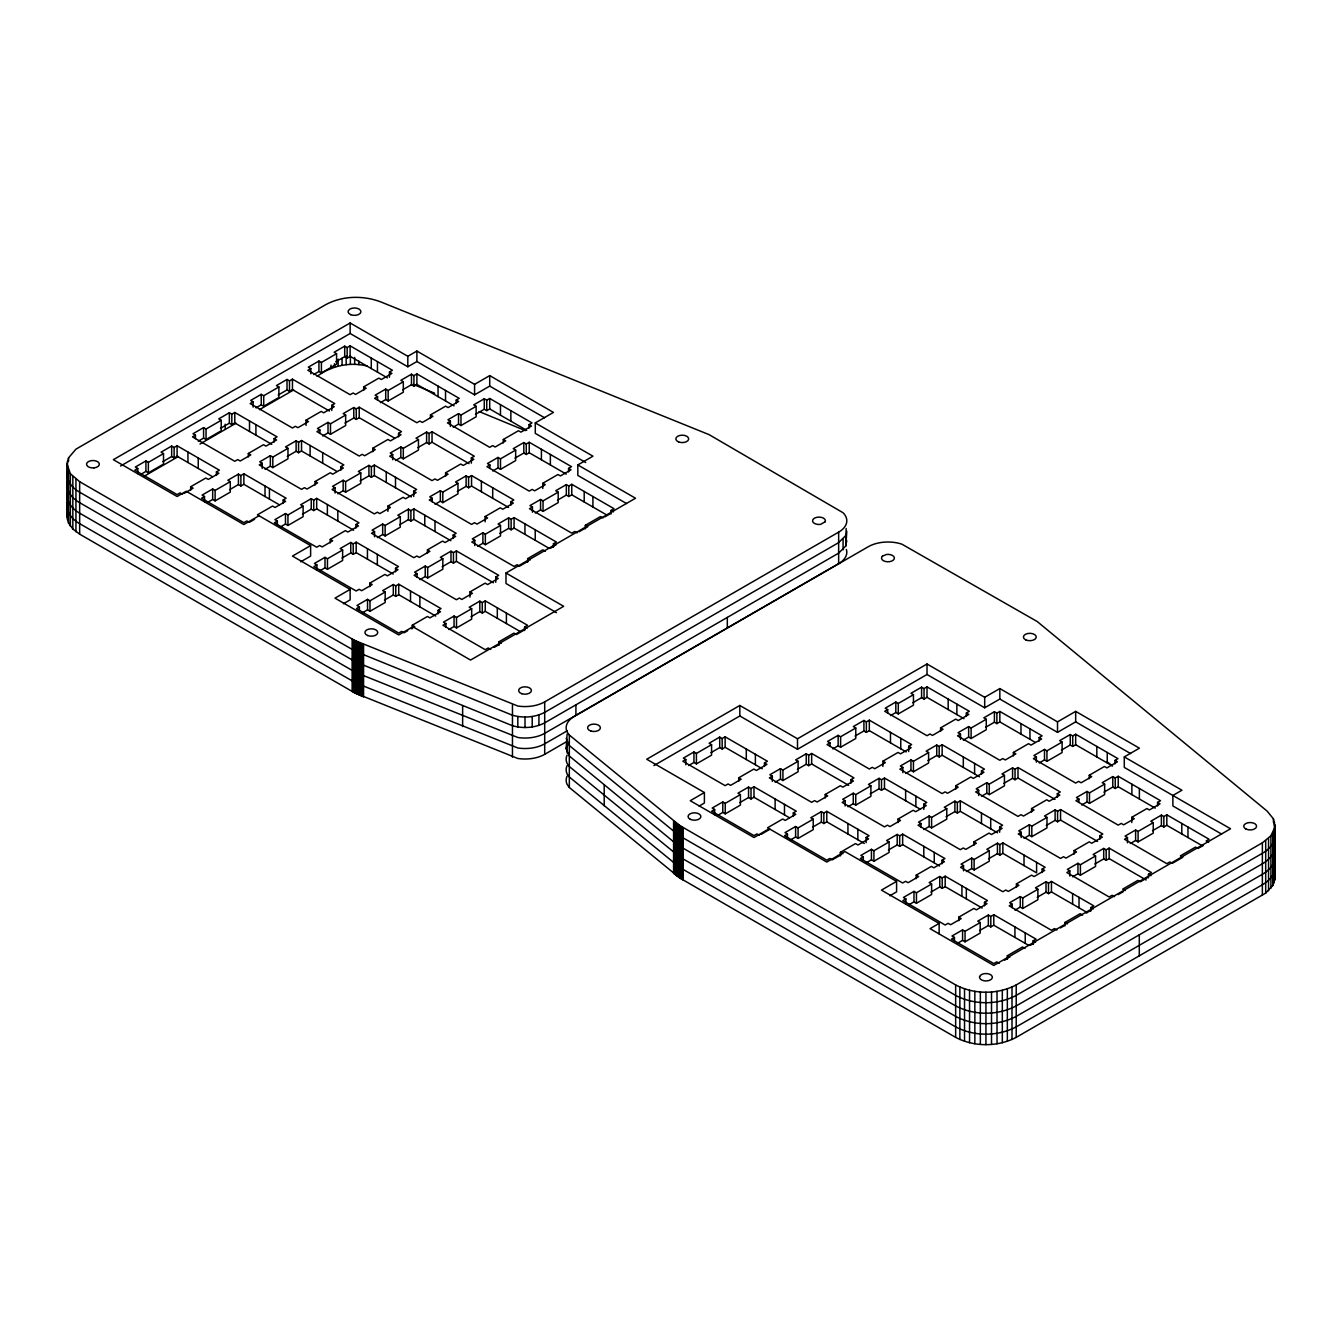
<?xml version="1.0" encoding="UTF-8"?>
<svg xmlns="http://www.w3.org/2000/svg" width="1342" height="1342" viewBox="0 0 1342 1342"><rect width="100%" height="100%" fill="white"/><g stroke="black" fill="none" stroke-linecap="round" stroke-linejoin="round"><path stroke-width="1.5" d="M1274.749 827.477L1273.457 818.922L1267.167 811.138L1037.181 621.514L901.874 544.164A27.83 16.07 0 0 0 868.274 546.714L574.309 716.427A27.83 16.07 0 0 0 567.112 731.96L569.327 735.047L679.757 825.515L955.655 984.927C974.158 994.657 997.71 994.657 1016.213 984.927L1262.369 842.81L1270.908 835.781L1274.749 827.477L1274.749 879.916L1272.753 885.552L1265.691 893.101L1016.213 1037.366C997.71 1047.096 974.158 1047.096 955.655 1037.366L679.757 877.97L569.327 787.486L567.112 784.399A27.83 16.07 0 0 1 567.112 776.079M1274.749 879.916L1274.9 824.609M566.475 741.74L544.701 754.321A27.83 16.07 0 0 1 517.811 758.465L354.825 692.958L79.648 534.15L72.837 529.016L68.559 523.061L67.1 516.67L67.1 464.215L68.559 457.823L75.94 449.167L325.804 304.617C342.462 295.693 363.095 295.257 380.642 301.849L709.096 434.64L843.078 512.761A27.83 16.07 0 0 1 838.649 532.153L838.649 563.623L544.701 733.336A27.83 16.07 0 0 1 517.811 737.496L355.747 672.459L79.648 513.164C72.384 509.138 65.49 501.338 67.469 492.464M67.469 471.478C65.49 480.352 72.384 488.169 79.648 492.195L355.747 651.474L512.459 715.236C523.044 718.272 534.871 717.5 544.701 712.367L838.649 542.638L845.863 535.441L846.181 528.513M67.469 481.979C65.49 490.853 72.384 498.654 79.648 502.68L355.747 661.975L512.459 725.72C523.044 728.756 534.871 727.985 544.701 722.852L838.649 553.139L845.863 545.926L846.802 531.281M67.469 502.948C65.49 511.822 72.384 519.639 79.648 523.648L355.747 682.944L517.811 747.98A27.83 16.07 0 0 0 544.701 743.82L567.247 730.803M67.1 516.67L67.469 513.432M1274.464 842.726C1276.745 851.684 1269.75 859.736 1262.369 863.778L1016.213 1005.913C997.71 1015.626 974.158 1015.626 955.655 1005.913L677.341 844.856L569.327 756.032L566.156 748.769L567.112 734.124M566.156 748.769L567.112 744.609M585.749 462.52L535.29 433.382L535.29 422.898L553.441 412.413L489.713 375.609L474.582 384.349L416.892 351.05L407.817 356.301L350.128 322.986L113.365 459.685L177.094 496.49L186.186 491.239L243.858 524.537L258.989 515.798M120.595 466.01L350.128 333.487L407.817 366.785L416.892 361.535L474.582 394.833L489.713 386.093L544.6 417.781M140.608 474.481L145.909 471.411L148.358 472.837L163.523 464.08L163.523 453.596L148.358 462.353L145.909 460.927L135.307 467.05L137.773 468.459L137.773 473.709M216.431 475.387L216.431 471.898L219.4 470.186L177.094 445.762L174.124 447.473L171.659 446.047L161.074 452.17L163.523 453.596M198.281 441.183L203.581 438.113L206.047 439.539L221.212 430.782L221.212 420.298L206.047 429.054L203.581 427.628L192.98 433.751L195.446 435.16L195.446 438.666M274.103 442.088L274.103 438.599L277.073 436.871L234.783 412.464L231.814 414.175L229.348 412.749L218.746 418.872L221.212 420.298M255.97 407.867L261.254 404.814L263.72 406.24L278.884 397.484L278.884 386.982L263.72 395.739L261.254 394.33L250.669 400.436L253.118 401.862L253.118 407.112M331.776 410.535L331.776 405.301L334.745 403.573L292.455 379.165L289.486 380.876L287.02 379.45L276.435 385.573L278.884 386.982M313.642 374.569L318.943 371.516L321.409 372.942L336.574 364.185L336.574 353.684L321.409 362.441L318.943 361.032L308.341 367.138L310.807 368.564L310.807 373.814M389.465 377.236L389.465 371.986L392.434 370.275L350.128 345.85L347.159 347.578L344.709 346.152L334.108 352.275L336.574 353.684M137.773 468.459L134.804 470.186L177.094 494.594L180.063 492.883L182.529 494.309M195.446 435.16L192.476 436.871L234.783 461.296L237.735 459.585L240.201 461.011L250.803 454.888L248.337 453.462L248.337 456.968M253.118 401.862L250.149 403.573L292.455 427.997L295.425 426.286L297.89 427.712L308.475 421.589L306.026 420.163L306.026 425.414M310.807 368.564L307.838 370.275L350.128 394.699L353.097 392.988L355.563 394.414L366.165 388.291L363.699 386.865L363.699 390.354M162.835 461.648L171.659 456.548L174.124 457.957L177.094 456.246L212.338 476.595M220.507 428.333L229.348 423.233L231.814 424.659L234.783 422.948L271.789 444.319M278.197 395.034L287.02 389.935L289.486 391.361L292.455 389.65L329.461 411.021M335.869 361.736L344.709 356.637L347.159 358.062L350.128 356.351L387.435 377.89M144.131 476.259L178.369 456.498M199.975 444.017L236.007 423.216M259.425 409.696L293.663 389.935M317.081 376.414C331.306 365.729 349.96 361.669 367.222 366.098M190.665 490.266L190.665 486.76L205.829 478.02L208.295 479.43L218.88 473.323L216.431 471.898M248.337 453.462L263.502 444.705L265.968 446.131L276.569 440.008L274.103 438.599M306.026 420.163L321.191 411.407L323.64 412.833L334.242 406.71L331.776 405.301M363.699 386.865L378.863 378.108L381.329 379.534L391.931 373.411L389.465 371.986M184.29 493.286L193.131 488.186L190.665 486.76M207.373 502.529L212.673 499.476L215.123 500.885L230.287 492.145L230.287 481.644L215.123 490.4L212.673 488.991L202.072 495.097L204.521 496.523L204.521 501.774M283.196 503.451L283.196 499.945L286.148 498.234L243.858 473.81L240.889 475.538L238.423 474.112L227.838 480.235L230.287 481.644M265.045 469.23L270.346 466.177L272.812 467.586L287.976 458.83L287.976 448.345L272.812 457.102L270.346 455.676L259.744 461.799L262.21 463.225L262.21 468.459M340.868 470.153L340.868 466.647L343.837 464.936L301.531 440.512L298.561 442.223L296.112 440.813L285.51 446.92L287.976 448.345M322.717 435.932L328.018 432.879L330.484 434.288L345.649 425.531L345.649 415.047L330.484 423.804L328.018 422.378L317.433 428.501L319.882 429.926L319.882 433.416M398.54 436.838L398.54 433.349L401.51 431.638L359.22 407.213L356.251 408.924L353.785 407.515L343.183 413.621L345.649 415.047M380.407 402.634L385.708 399.564L388.157 400.99L403.321 392.233L403.321 381.749L388.157 390.505L385.708 389.079L375.106 395.202L377.572 396.628L377.572 400.117M456.23 403.539L456.23 400.05L459.199 398.339L416.892 373.915L413.923 375.626L411.474 374.2L400.872 380.323L403.321 381.749M204.521 496.523L201.568 498.234L243.858 522.659L246.827 520.948L249.293 522.357L254.594 519.304M262.21 463.225L259.241 464.936L301.531 489.36L304.5 487.649L306.966 489.058L317.568 482.952L315.102 481.526L315.102 485.016M319.882 429.926L316.913 431.638L359.22 456.062L362.189 454.334L364.638 455.76L375.24 449.637L372.791 448.228L372.791 451.717M377.572 396.628L374.603 398.339L416.892 422.747L419.861 421.036L422.327 422.462L432.929 416.339L430.463 414.93L430.463 418.419M229.599 489.696L238.423 484.596L240.889 486.022L243.858 484.311L279.455 504.86M287.272 456.397L296.112 451.298L298.561 452.724L301.531 450.996L336.792 471.361M344.961 423.099L353.785 417.999L356.251 419.425L359.22 417.697L394.464 438.046M402.634 389.801L411.474 384.701L413.923 386.11L416.892 384.399L454.066 405.871M315.102 481.526L330.266 472.77L332.732 474.196L343.334 468.073L340.868 466.647M372.791 448.228L387.955 439.471L390.405 440.881L401.006 434.774L398.54 433.349M430.463 414.93L445.628 406.173L448.094 407.582L458.679 401.476L456.23 400.05M280.193 527.087L285.477 524.034L287.943 525.46L303.107 516.704L303.107 506.202L287.943 514.959L285.477 513.55L274.892 519.656L277.341 521.082L277.341 524.588M355.999 528.01L355.999 524.504L358.968 522.793L316.678 498.368L313.709 500.096L311.243 498.67L300.642 504.793L303.107 506.202M337.865 493.789L343.166 490.736L345.615 492.145L360.797 483.405L360.797 472.904L345.615 481.661L343.166 480.251L332.564 486.358L335.03 487.783L335.03 493.034M413.688 496.456L413.688 491.206L416.657 489.495L374.351 465.07L371.382 466.798L368.933 465.372L358.331 471.495L360.797 472.904M395.538 460.491L400.839 457.437L403.305 458.847L418.469 450.09L418.469 439.606L403.305 448.362L400.839 446.936L390.237 453.059L392.703 454.485L392.703 459.719M471.361 463.158L471.361 457.907L474.33 456.196L432.04 431.772L429.071 433.483L426.605 432.074L416.003 438.18L418.469 439.606M453.227 427.192L458.528 424.122L460.977 425.548L476.142 416.792L476.142 406.307L460.977 415.064L458.528 413.638L447.926 419.761L450.392 421.187L450.392 426.421M529.05 428.098L529.05 424.609L532.019 422.898L489.713 398.473L486.743 400.184L484.277 398.775L473.692 404.881L476.142 406.307M277.341 521.082L274.372 522.793L316.678 547.217L319.648 545.506L322.114 546.932L332.699 540.809L330.249 539.383L330.249 542.889M335.03 487.783L332.061 489.495L374.351 513.919L377.32 512.208L379.786 513.617L390.388 507.511L387.922 506.085L387.922 511.336M392.703 454.485L389.734 456.196L432.04 480.621L435.009 478.909L437.458 480.319L448.06 474.212L445.594 472.787L445.594 476.276M450.392 421.187L447.423 422.898L489.713 447.322L492.682 445.594L495.148 447.02L505.733 440.897L503.284 439.488L503.284 442.977M302.42 514.254L311.243 509.155L313.709 510.581L316.678 508.87L353.684 530.241M360.092 480.956L368.933 475.856L371.382 477.282L374.351 475.571L411.373 496.926M417.781 447.658L426.605 442.558L429.071 443.984L432.04 442.256L469.046 463.627M475.454 414.359L484.277 409.26L486.743 410.669L489.713 408.958L526.718 430.329M283.196 499.945L285.645 501.371L275.043 507.494L272.594 506.068L257.429 514.825L310.623 545.607L292.455 556.091L350.128 589.406L350.128 599.891L343.401 603.766M330.249 539.383L345.414 530.627L347.863 532.053L358.465 525.93L355.999 524.504M387.922 506.085L403.086 497.328L405.552 498.754L416.154 492.631L413.688 491.206M445.594 472.787L460.759 464.03L463.225 465.456L473.827 459.333L471.361 457.907M503.284 439.488L518.448 430.732L520.914 432.141L531.499 426.035L529.05 424.609M300.709 561.812L310.623 556.091L310.623 545.607M319.698 570.887L324.999 567.817L327.465 569.243L342.629 560.486L342.629 550.002L327.465 558.758L324.999 557.333L314.397 563.455L316.863 564.865L316.863 570.115M395.521 571.793L395.521 568.303L398.49 566.592L356.184 542.168L353.214 543.879L350.765 542.453L340.163 548.576L342.629 550.002M377.37 537.588L382.671 534.519L385.137 535.944L400.302 527.188L400.302 516.704L385.137 525.46L382.671 524.034L372.07 530.157L374.535 531.566L374.535 536.817M453.193 538.494L453.193 535.005L456.163 533.294L413.873 508.87L410.904 510.581L408.438 509.155L397.836 515.278L400.302 516.704M435.06 504.273L440.361 501.22L442.81 502.646L457.974 493.89L457.974 483.388L442.81 492.145L440.361 490.736L429.759 496.842L432.225 498.268L432.225 501.774M510.883 505.196L510.883 501.707L513.852 499.979L471.545 475.571L468.576 477.282L466.11 475.856L455.525 481.979L457.974 483.388M492.732 470.975L498.033 467.922L500.499 469.348L515.663 460.591L515.663 450.09L500.499 458.847L498.033 457.437L487.431 463.544L489.897 464.969L489.897 468.459M568.555 471.898L568.555 468.392L571.524 466.68L529.234 442.256L526.265 443.984L523.799 442.558L513.198 448.681L515.663 450.09M316.863 564.865L313.894 566.592L356.184 591L359.153 589.289L361.619 590.715L372.22 584.592L369.755 583.183L369.755 586.672M374.535 531.566L371.566 533.294L413.873 557.702L416.842 555.991L419.291 557.416L429.893 551.294L427.427 549.868L427.427 553.374M432.225 498.268L429.255 499.979L471.545 524.403L474.514 522.692L476.98 524.118L487.582 517.995L485.116 516.569L485.116 521.82M489.897 464.969L486.928 466.68L529.234 491.105L532.187 489.394L534.653 490.82L545.255 484.697L542.789 483.271L542.789 488.522M341.925 558.054L350.765 552.954L353.214 554.363L356.184 552.652L393.206 574.024M399.614 524.739L408.438 519.639L410.904 521.065L413.873 519.354L450.878 540.725M457.287 491.44L466.11 486.341L468.576 487.767L471.545 486.056L508.551 507.427M514.959 458.142L523.799 453.042L526.265 454.468L529.234 452.757L566.24 474.112M350.128 589.406L334.997 598.146L398.725 634.934L412.883 626.764L470.556 660.063L563.674 606.316L505.984 573.017L505.984 583.502L556.46 612.64M369.755 583.183L384.919 574.426L387.385 575.835L397.987 569.729L395.521 568.303M427.427 549.868L442.592 541.111L445.058 542.537L455.659 536.414L453.193 535.005M485.116 516.569L500.281 507.813L502.747 509.239L513.332 503.116L510.883 501.707M542.789 483.271L557.953 474.514L560.419 475.94L571.021 469.817L568.555 468.392M626.496 503.518L577.815 475.42L577.815 464.936L592.963 456.196L535.29 422.898M362.239 612.925L367.54 609.855L369.989 611.281L385.171 602.524L385.171 592.04L369.989 600.797L367.54 599.371L356.938 605.494L359.404 606.919L359.404 610.409M438.062 613.831L438.062 610.342L441.032 608.631L398.725 584.206L395.756 585.917L393.307 584.508L382.705 590.614L385.171 592.04M419.912 579.627L425.213 576.557L427.679 577.983L442.843 569.226L442.843 558.742L427.679 567.498L425.213 566.072L414.611 572.195L417.077 573.621L417.077 577.11M495.735 582.277L495.735 577.043L498.704 575.332L456.414 550.908L453.445 552.619L450.979 551.193L440.377 557.316L442.843 558.742M477.601 546.328L482.902 543.258L485.351 544.684L500.516 535.928L500.516 525.443L485.351 534.2L482.902 532.774L472.3 538.897L474.766 540.306L474.766 545.557M553.424 547.234L553.424 543.745L556.393 542.034L514.087 517.609L511.117 519.32L508.652 517.895L498.067 524.017L500.516 525.443M535.273 513.013L540.574 509.96L543.04 511.386L558.205 502.629L558.205 492.145L543.04 500.885L540.574 499.476L529.973 505.598L532.438 507.008L532.438 512.258M611.096 513.936L611.096 510.446L614.066 508.719L571.759 484.311L568.79 486.022L566.341 484.596L555.739 490.719L558.205 492.145M359.404 606.919L356.435 608.631L398.725 633.055L401.694 631.327L404.16 632.753L407.683 630.723M417.077 573.621L414.108 575.332L456.414 599.74L459.383 598.029L461.833 599.455L472.434 593.332L469.968 591.923L469.968 597.156M474.766 540.306L471.797 542.034L514.087 566.441L517.056 564.73L519.522 566.156L528.345 561.057M532.438 507.008L529.469 508.719L571.759 533.143L574.728 531.432L577.194 532.858M384.466 600.092L393.307 594.992L395.756 596.402L398.725 594.691L435.747 616.062M442.155 566.794L450.979 561.694L453.445 563.103L456.414 561.392L493.42 582.763M499.828 533.479L508.652 528.379L511.117 529.805L514.087 528.094L549.331 548.442M557.5 500.18L566.341 495.081L568.79 496.506L571.759 494.795L607.02 515.143M412.296 628.71L412.296 625.221L427.461 616.464L429.926 617.874L440.512 611.767L438.062 610.342M469.968 591.923L485.133 583.166L487.599 584.575L498.201 578.469L495.735 577.043M527.658 562.113L527.658 558.607L542.822 549.851L545.288 551.277M585.33 528.815L585.33 525.309L600.495 516.553L602.961 517.978M505.984 573.017L635.504 498.234L577.815 464.936M411.222 628.677L414.762 626.63L412.296 625.221M550.572 548.224L554.112 546.177M578.956 531.835L587.796 526.735L585.33 525.309M604.722 516.955L610.023 513.902M448.748 629.566L454.049 626.513L456.515 627.939L471.679 619.182L471.679 608.698L456.515 617.437L454.049 616.028L443.464 622.151L445.913 623.56L445.913 627.066M524.571 630.488L524.571 626.999L527.54 625.271L485.25 600.864L482.281 602.575L479.815 601.149L469.214 607.272L471.679 608.698M445.913 623.56L442.944 625.271L485.25 649.696L488.22 647.985L490.686 649.411M470.992 616.733L479.815 611.633L482.281 613.059L485.25 611.348L520.495 631.696M498.821 645.368L498.821 641.862L513.986 633.105L516.435 634.531L525.276 629.432M494.208 647.364L499.509 644.311M67.1 464.215L70.354 473.676L79.648 481.694L354.825 640.503L517.811 706.026A27.83 16.07 0 0 0 544.701 701.866L838.649 532.153M939.132 933.915L939.132 923.413L930.04 928.664L993.785 965.468L1230.547 828.769L1124.277 767.406L1124.277 756.922L1139.408 748.182L1075.68 711.377L1057.513 721.862L999.84 688.563L984.692 697.303L927.02 664.005L797.5 738.771L739.828 705.473L646.727 759.236L704.399 792.535L704.399 803.019L699.098 806.089M653.889 765.577L739.828 715.974L797.5 749.272L927.02 674.489L984.692 707.788L999.84 699.048L1057.513 732.363L1075.68 721.862L1130.568 753.55M688.647 765.544L693.948 762.474L696.414 763.9L711.579 755.143L711.579 744.659L696.414 753.416L693.948 751.99L683.346 758.113L685.812 759.522L685.812 764.772M764.47 766.45L764.47 762.961L767.439 761.25L725.133 736.825L722.164 738.536L719.715 737.11L709.113 743.233L711.579 744.659M685.812 759.522L682.843 761.25L725.133 785.657L728.102 783.946L730.568 785.372L741.17 779.249L738.704 777.823L738.704 781.329M710.874 752.694L719.715 747.595L722.164 749.021L725.133 747.309L762.273 768.748M704.399 792.535L690.241 800.704L753.986 837.509L769.117 828.769M738.704 777.823L753.868 769.067L756.334 770.493L766.936 764.37L764.47 762.961M717.484 815.483L722.784 812.43L725.25 813.856L740.415 805.099L740.415 794.598L725.25 803.355L722.784 801.946L712.183 808.052L714.649 809.478L714.649 814.728M793.307 816.406L793.307 812.9L796.276 811.189L753.986 786.764L751.017 788.492L748.551 787.066L737.949 793.189L740.415 794.598M775.173 782.185L780.474 779.132L782.923 780.541L798.087 771.784L798.087 761.3L782.923 770.056L780.474 768.647L769.872 774.753L772.321 776.179L772.321 781.43M850.996 783.107L850.996 779.601L853.965 777.89L811.658 753.466L808.689 755.194L806.223 753.768L795.638 759.891L798.087 761.3M832.845 748.886L838.146 745.833L840.612 747.242L855.777 738.486L855.777 728.001L840.612 736.758L838.146 735.332L827.544 741.455L830.01 742.881L830.01 746.37M908.668 751.554L908.668 746.303L911.637 744.592L869.331 720.168L866.362 721.879L863.913 720.469L853.311 726.576L855.777 728.001M890.518 715.588L895.819 712.518L898.284 713.944L913.449 705.187L913.449 694.703L898.284 703.46L895.819 702.034L885.234 708.157L887.683 709.582L887.683 713.072M966.341 716.494L966.341 713.005L969.31 711.294L927.02 686.869L924.051 688.58L921.585 687.171L910.983 693.277L913.449 694.703M714.649 809.478L711.679 811.189L753.986 835.613L756.955 833.902L759.404 835.328M772.321 776.179L769.369 777.89L811.658 802.315L814.628 800.604L817.093 802.013L827.678 795.907L825.229 794.481L825.229 797.97M830.01 742.881L827.041 744.592L869.331 769.016L872.3 767.305L874.766 768.714L885.368 762.608L882.902 761.182L882.902 766.416M887.683 709.582L884.713 711.294L927.02 735.718L929.989 733.99L932.438 735.416L943.04 729.293L940.591 727.884L940.591 731.373M739.71 802.65L748.551 797.551L751.017 798.976L753.986 797.265L789.532 817.798M797.4 769.352L806.223 764.252L808.689 765.678L811.658 763.967L848.664 785.322M855.072 736.053L863.913 730.954L866.362 732.38L869.331 730.652L906.202 751.939M912.761 702.755L921.585 697.655L924.051 699.065L927.02 697.354L963.975 718.691M825.229 794.481L840.394 785.724L842.86 787.15L853.445 781.027L850.996 779.601M882.902 761.182L898.066 752.426L900.532 753.852L911.134 747.729L908.668 746.303M940.591 727.884L955.756 719.127L958.205 720.537L968.807 714.43L966.341 713.005M761.182 834.305L770.006 829.205M790.304 840.042L795.605 836.989L798.071 838.414L813.235 829.658L813.235 819.174L798.071 827.913L795.605 826.504L785.003 832.61L787.469 834.036L787.469 837.542M866.127 842.709L866.127 837.475L869.096 835.747L826.789 811.34L823.837 813.051L821.371 811.625L810.769 817.748L813.235 819.174M847.993 806.743L853.277 803.69L855.743 805.116L870.908 796.36L870.908 785.858L855.743 794.615L853.277 793.206L842.692 799.312L845.141 800.738L845.141 805.988M923.799 809.411L923.799 804.16L926.768 802.449L884.479 778.024L881.509 779.752L879.044 778.326L868.442 784.449L870.908 785.858M905.665 773.445L910.966 770.392L913.432 771.801L928.597 763.044L928.597 752.56L913.432 761.317L910.966 759.891L900.365 766.014L902.831 767.439L902.831 772.69M981.488 774.368L981.488 770.862L984.458 769.151L942.151 744.726L939.182 746.437L936.733 745.028L926.131 751.151L928.597 752.56M963.338 740.147L968.639 737.093L971.105 738.503L986.269 729.746L986.269 719.262L971.105 728.018L968.639 726.592L958.037 732.715L960.503 734.141L960.503 739.375M1039.161 741.069L1039.161 737.563L1042.13 735.852L999.84 711.428L996.871 713.139L994.405 711.73L983.803 717.836L986.269 719.262M787.469 834.036L784.5 835.747L826.789 860.172L829.759 858.461L832.225 859.887L841.065 854.787M845.141 800.738L842.172 802.449L884.479 826.873L887.448 825.162L889.914 826.588L900.499 820.465L898.05 819.039L898.05 822.545M902.831 767.439L899.861 769.151L942.151 793.575L945.12 791.864L947.586 793.273L958.188 787.167L955.722 785.741L955.722 789.23M960.503 734.141L957.534 735.852L999.84 760.277L1002.809 758.565L1005.259 759.975L1015.86 753.868L1013.395 752.443L1013.395 755.932M812.531 827.209L821.371 822.109L823.837 823.535L826.789 821.824L864.282 843.464M870.22 793.91L879.044 788.811L881.509 790.237L884.479 788.526L920.545 809.343M927.892 760.612L936.733 755.512L939.182 756.938L942.151 755.227L979.526 776.8M985.582 727.314L994.405 722.214L996.871 723.64L999.84 721.912L1035.168 742.311M840.36 855.844L840.36 852.338L855.525 843.581L857.991 845.007L868.593 838.884L866.127 837.475M898.05 819.039L913.214 810.283L915.663 811.709L926.265 805.586L923.799 804.16M955.722 785.741L970.887 776.984L973.353 778.41L983.954 772.287L981.488 770.862M1013.395 752.443L1028.559 743.686L1031.025 745.112L1041.627 738.989L1039.161 737.563M866.144 862.856L871.444 859.803L873.91 861.228L889.075 852.472L889.075 841.971L873.91 850.727L871.444 849.318L860.859 855.424L863.309 856.85L863.309 860.356M941.967 863.778L941.967 860.272L944.936 858.561L902.646 834.137L899.677 835.865L897.211 834.439L886.609 840.562L889.075 841.971M923.833 829.557L929.134 826.504L931.583 827.913L946.764 819.174L946.764 808.672L931.583 817.429L929.134 816.02L918.532 822.126L920.998 823.552L920.998 827.041M999.656 832.225L999.656 826.974L1002.625 825.263L960.318 800.838L957.349 802.566L954.9 801.14L944.298 807.263L946.764 808.672M981.505 796.259L986.806 793.206L989.272 794.615L1004.437 785.858L1004.437 775.374L989.272 784.131L986.806 782.705L976.204 788.828L978.67 790.253L978.67 795.487M1057.328 797.182L1057.328 793.676L1060.297 791.965L1018.008 767.54L1015.038 769.251L1012.573 767.842L1001.971 773.948L1004.437 775.374M1039.194 762.961L1044.495 759.891L1046.945 761.317L1062.109 752.56L1062.109 742.076L1046.945 750.832L1044.495 749.406L1033.894 755.529L1036.36 756.955L1036.36 762.189M1115.017 763.866L1115.017 760.377L1117.987 758.666L1075.68 734.242L1072.711 735.953L1070.245 734.544L1059.66 740.65L1062.109 742.076M863.309 856.85L860.339 858.561L902.646 882.986L905.615 881.275L908.081 882.701L918.666 876.578L916.217 875.152L916.217 878.658M920.998 823.552L918.029 825.263L960.318 849.687L963.288 847.976L965.754 849.385L976.355 843.279L973.889 841.853L973.889 845.343M978.67 790.253L975.701 791.965L1018.008 816.389L1020.977 814.678L1023.426 816.087L1034.028 809.981L1031.562 808.555L1031.562 812.044M1036.36 756.955L1033.39 758.666L1075.68 783.091L1078.649 781.363L1081.115 782.789L1091.7 776.666L1089.251 775.257L1089.251 778.746M888.387 850.023L897.211 844.923L899.677 846.349L902.646 844.638L939.601 865.976M946.06 816.724L954.9 811.625L957.349 813.051L960.318 811.34L997.509 832.795M1003.749 783.426L1012.573 778.326L1015.038 779.752L1018.008 778.024L1055.013 799.396M1061.421 750.128L1070.245 745.028L1072.711 746.437L1075.68 744.726L1112.602 766.047M889.863 895.751L896.59 891.86L896.59 881.375L881.442 890.115L939.132 923.413M916.217 875.152L931.382 866.395L933.831 867.821L944.433 861.698L941.967 860.272M973.889 841.853L989.054 833.097L991.52 834.523L1002.105 828.4L999.656 826.974M1031.562 808.555L1046.726 799.798L1049.192 801.224L1059.794 795.101L1057.328 793.676M1089.251 775.257L1104.416 766.5L1106.882 767.909L1117.467 761.803L1115.017 760.377M908.685 904.894L913.986 901.841L916.452 903.267L931.616 894.51L931.616 884.026L916.452 892.782L913.986 891.356L903.401 897.479L905.85 898.888L905.85 904.139M984.508 905.816L984.508 902.327L987.477 900.599L945.187 876.192L942.218 877.903L939.752 876.477L929.15 882.6L931.616 884.026M966.374 871.595L971.675 868.542L974.124 869.968L989.289 861.212L989.289 850.711L974.124 859.467L971.675 858.058L961.073 864.164L963.539 865.59L963.539 870.841M1042.197 872.518L1042.197 869.012L1045.166 867.301L1002.86 842.893L999.891 844.604L997.442 843.179L986.84 849.301L989.289 850.711M1024.047 838.297L1029.348 835.244L1031.813 836.67L1046.978 827.913L1046.978 817.412L1031.813 826.169L1029.348 824.76L1018.746 830.866L1021.212 832.292L1021.212 837.542M1099.87 839.22L1099.87 835.714L1102.839 834.003L1060.549 809.578L1057.58 811.306L1055.114 809.88L1044.512 816.003L1046.978 817.412M1081.736 804.999L1087.037 801.946L1089.486 803.355L1104.651 794.598L1104.651 784.114L1089.486 792.87L1087.037 791.445L1076.435 797.567L1078.884 798.993L1078.884 802.482M1157.559 805.921L1157.559 802.415L1160.511 800.704L1118.222 776.28L1115.252 777.991L1112.786 776.582L1102.201 782.688L1104.651 784.114M905.85 898.888L902.881 900.599L945.187 925.024L948.157 923.313L950.606 924.739L961.207 918.616L958.742 917.19L958.742 920.696M963.539 865.59L960.57 867.301L1002.86 891.725L1005.829 890.014L1008.295 891.44L1018.897 885.317L1016.431 883.892L1016.431 887.398M1021.212 832.292L1018.242 834.003L1060.549 858.427L1063.518 856.716L1065.967 858.125L1076.569 852.019L1074.103 850.593L1074.103 854.082M1078.884 798.993L1075.915 800.704L1118.222 825.129L1121.191 823.418L1123.657 824.827L1134.242 818.721L1131.792 817.295L1131.792 822.545M930.929 892.061L939.752 886.961L942.218 888.387L945.187 886.676L982.193 908.048M988.601 858.763L997.442 853.663L999.891 855.089L1002.86 853.378L1036.594 872.837L1036.594 862.352M1046.274 825.464L1055.114 820.365L1057.58 821.79L1060.549 820.079L1097.555 841.434M1103.963 792.166L1112.786 787.066L1115.252 788.492L1118.222 786.764L1155.227 808.136M958.742 917.19L973.923 908.433L976.372 909.859L986.974 903.736L984.508 902.327M1016.431 883.892L1031.595 875.135L1034.061 876.561L1044.646 870.438L1042.197 869.012M1074.103 850.593L1089.268 841.837L1091.734 843.262L1102.336 837.14L1099.87 835.714M1131.792 817.295L1146.957 808.538L1149.406 809.964L1160.008 803.841L1157.559 802.415M957.282 943.443L962.583 940.39L965.049 941.816L980.214 933.059L980.214 922.558L965.049 931.314L962.583 929.905L951.981 936.011L954.447 937.437L954.447 940.927M1033.105 944.365L1033.105 940.859L1036.074 939.148L993.785 914.724L990.815 916.452L988.349 915.026L977.748 921.149L980.214 922.558M1014.971 910.144L1020.272 907.091L1022.721 908.5L1037.886 899.744L1037.886 889.26L1022.721 898.016L1020.272 896.59L1009.67 902.713L1012.136 904.139L1012.136 907.628M1090.794 911.067L1090.794 907.561L1093.764 905.85L1051.457 881.426L1048.488 883.137L1046.022 881.728L1035.437 887.85L1037.886 889.26M1072.644 876.846L1077.945 873.793L1080.411 875.202L1095.575 866.446L1095.575 855.961L1080.411 864.718L1077.945 863.292L1067.343 869.415L1069.809 870.841L1069.809 876.074M1148.467 877.769L1148.467 874.263L1151.436 872.552L1109.146 848.127L1106.177 849.838L1103.711 848.429L1093.109 854.535L1095.575 855.961M1130.333 843.548L1135.617 840.478L1138.083 841.904L1153.248 833.147L1153.248 822.663L1138.083 831.419L1135.617 829.993L1125.032 836.116L1127.481 837.542L1127.481 842.776M1208.605 842.39L1206.139 840.964L1209.108 839.253L1166.819 814.829L1163.849 816.54L1161.384 815.114L1150.782 821.237L1153.248 822.663M954.447 937.437L951.478 939.148L993.785 963.573L996.754 961.862L999.203 963.288M1012.136 904.139L1009.167 905.85L1051.457 930.274L1054.426 928.563L1056.892 929.972M1069.809 870.841L1066.84 872.552L1109.146 896.976L1112.099 895.265L1114.565 896.674M1127.481 837.542L1124.512 839.253L1166.819 863.678L1169.788 861.95L1172.254 863.376L1182.839 857.253L1180.39 855.844L1195.554 847.087L1198.003 848.496L1203.304 845.443M979.526 930.61L988.349 925.51L990.815 926.936L993.785 925.225L1028.844 945.456M1037.198 897.312L1046.022 892.212L1048.488 893.638L1051.457 891.927L1087.205 912.56M1094.871 864.013L1103.711 858.914L1106.177 860.339L1109.146 858.612L1146.152 879.983M1152.56 830.715L1161.384 825.615L1163.849 827.024L1166.819 825.313L1202.063 845.661M1007.339 959.228L1007.339 955.739L1022.503 946.982L1024.969 948.408M1065.028 925.93L1065.028 922.44L1080.193 913.684L1082.659 915.11M1004.504 960.218L1008.043 958.188M1030.27 945.338L1033.81 943.309M1060.415 927.943L1063.954 925.896M1086.181 913.063L1091.482 910.01M1118.104 894.644L1123.405 891.574M1147.393 877.718L1140.331 881.811L1137.865 880.386L1122.7 889.142L1125.166 890.551M413.47 384.483L434.691 393.24M479.094 411.558L525.41 430.648M1124.277 756.922L1181.95 790.22L1172.874 795.454L1172.874 805.955L1221.539 834.053M611.096 510.446L613.562 511.856M1148.467 874.263L1150.933 875.689M553.424 543.745L555.873 545.154M527.658 558.607L530.107 560.033M1090.794 907.561L1093.244 908.987M1065.028 922.44L1067.494 923.866M524.571 626.999L527.037 628.408M1033.105 940.859L1035.571 942.285M498.821 641.862L501.271 643.288M793.307 812.9L795.772 814.326L785.171 820.448L782.705 819.023L767.54 827.779L826.789 862.067L844.957 851.566L896.59 881.375M840.36 852.338L842.826 853.764M1007.339 955.739L1009.805 957.165M1106.898 761.551L1111.78 765.51M566.156 738.285L569.327 745.531L678.935 835.462L955.655 995.412C974.158 1005.141 997.71 1005.141 1016.213 995.412L1262.369 853.294C1269.75 849.251 1276.745 841.199 1274.464 832.225M846.181 538.998L846.802 541.765M1274.464 853.21C1276.745 862.168 1269.75 870.237 1262.369 874.279L1016.213 1016.397C997.71 1026.11 974.158 1026.11 955.655 1016.397L679.757 856.984L569.327 766.517L567.112 763.413A27.83 16.07 0 0 1 567.112 755.093M1274.464 863.694C1276.745 872.669 1269.75 880.721 1262.369 884.764L1016.213 1026.882C997.71 1036.611 974.158 1036.611 955.655 1026.882L679.757 867.469L569.327 777.001L567.112 773.915A27.83 16.07 0 0 1 567.112 765.594M1274.9 877.047L1274.464 821.74M1274.028 830.329L1274.028 882.768M1273.457 818.922L1273.457 822.428M1272.753 833.097L1272.753 885.552M1270.908 835.781L1270.908 888.219M1268.542 838.297L1268.542 890.752M1265.691 840.662L1265.691 893.101M1262.369 842.81L1262.369 895.248M1187.972 827.041L1187.972 837.525M1181.799 823.485L1181.799 833.969M1166.819 814.829L1166.819 825.313M1163.849 816.54L1163.849 827.024M1161.384 815.114L1161.384 825.615M1139.375 788.492L1139.375 798.976M1139.291 934.837L1139.291 955.823M1138.083 831.419L1138.083 841.904M1135.617 829.993L1135.617 840.478M1131.876 784.164L1131.876 794.665M1118.222 776.28L1118.222 786.764M1115.252 777.991L1115.252 788.492M1112.786 776.582L1112.786 787.066M1109.146 848.127L1109.146 858.612M1107.234 752.459L1107.234 762.944M1106.177 849.838L1106.177 860.339M1103.711 848.429L1103.711 858.914M1096.833 746.454L1096.833 756.938M1089.486 792.87L1089.486 803.355M1087.037 791.445L1087.037 801.946M1080.411 864.718L1080.411 875.202M1079.018 897.345L1079.018 907.829M1077.945 863.292L1077.945 873.793M1075.68 711.377L1075.68 721.862M1075.68 734.242L1075.68 744.726M1072.711 735.953L1072.711 746.437M1072.61 893.638L1072.61 904.122M1070.245 734.544L1070.245 745.028M1060.549 809.578L1060.549 820.079M1057.58 811.306L1057.58 821.79M1057.513 721.862L1057.513 732.363M1055.114 809.88L1055.114 820.365M1051.457 881.426L1051.457 891.927M1048.488 883.137L1048.488 893.638M1046.945 750.832L1046.945 761.317M1046.022 881.728L1046.022 892.212M1044.495 749.406L1044.495 759.891M1031.813 826.169L1031.813 836.67M1029.951 728.807L1029.951 739.308M1029.348 824.76L1029.348 835.244M1025.221 932.891L1025.221 943.376M1024.013 855.089L1024.013 865.59M1022.721 898.016L1022.721 908.5M1020.977 723.64L1020.977 734.124M1020.272 896.59L1020.272 907.091M1018.008 767.54L1018.008 778.024M1016.213 984.927L1016.213 1037.366M1015.038 769.251L1015.038 779.752M1014.921 926.936L1014.921 937.437M1012.573 767.842L1012.573 778.326M1012.002 987.058L1012.002 1039.496M1007.339 988.853L1007.339 1041.291M1002.86 842.893L1002.86 853.378M1002.323 990.279L1002.323 1042.734M999.84 688.563L999.84 699.048M999.84 711.428L999.84 721.912M999.891 844.604L999.891 855.089M997.442 843.179L997.442 853.663M997.022 991.319L997.022 1043.774M996.871 713.139L996.871 723.64M994.405 711.73L994.405 722.214M993.785 914.724L993.785 925.225M991.52 991.956L991.52 1044.395M990.815 916.452L990.815 926.936M990.698 818.385L990.698 828.87M989.272 784.131L989.272 794.615M988.349 915.026L988.349 925.51M986.806 782.705L986.806 793.206M985.934 992.174L985.934 1044.613M984.692 697.303L984.692 707.788M981.472 813.051L981.472 823.535M980.348 991.956L980.348 1044.395M974.846 991.319L974.846 1043.774M974.611 763.464L974.611 773.965M974.124 859.467L974.124 869.968M971.675 858.058L971.675 868.542M971.105 728.018L971.105 738.503M969.545 990.279L969.545 1042.734M968.639 726.592L968.639 737.093M966.341 888.404L966.341 898.888M965.049 931.314L965.049 941.816M964.529 988.853L964.529 1041.291M963.304 756.938L963.304 767.423M962.583 929.905L962.583 940.39M961.929 885.854L961.929 896.339M960.318 800.838L960.318 811.34M959.866 987.058L959.866 1039.496M957.349 802.566L957.349 813.051M956.863 704.097L956.863 714.598M955.655 984.927L955.655 1037.366M954.9 801.14L954.9 811.625M948.173 699.081L948.173 709.566M945.187 876.192L945.187 886.676M942.151 744.726L942.151 755.227M942.218 877.903L942.218 888.387M939.752 876.477L939.752 886.961M939.182 746.437L939.182 756.938M936.733 745.028L936.733 755.512M934.25 852.388L934.25 862.872M931.583 817.429L931.583 827.913M929.134 816.02L929.134 826.504M927.02 664.005L927.02 674.489M927.02 686.869L927.02 697.354M924.051 688.58L924.051 699.065M923.799 846.349L923.799 856.85M921.585 687.171L921.585 697.655M916.452 892.782L916.452 903.267M915.865 796.158L915.865 806.643M913.986 891.356L913.986 901.841M913.432 761.317L913.432 771.801M910.966 759.891L910.966 770.392M905.632 790.237L905.632 800.738M902.646 834.137L902.646 844.638M900.767 738.318L900.767 748.802M899.677 835.865L899.677 846.349M898.284 703.46L898.284 713.944M897.211 834.439L897.211 844.923M895.819 702.034L895.819 712.518M890.484 732.38L890.484 742.864M884.479 778.024L884.479 788.526M881.509 779.752L881.509 790.237M879.044 778.326L879.044 788.811M873.91 850.727L873.91 861.228M871.444 849.318L871.444 859.803M869.331 720.168L869.331 730.652M866.362 721.879L866.362 732.38M863.913 720.469L863.913 730.954M857.84 829.255L857.84 839.74M855.743 794.615L855.743 805.116M853.277 793.206L853.277 803.69M847.943 823.535L847.943 834.036M845.863 535.441L845.863 545.926M843.078 539.316L843.078 549.801M840.612 736.758L840.612 747.242M838.146 735.332L838.146 745.833M826.789 811.34L826.789 821.824M823.837 813.051L823.837 823.535M821.371 811.625L821.371 822.109M811.658 753.466L811.658 763.967M808.689 755.194L808.689 765.678M806.223 753.768L806.223 764.252M798.071 827.913L798.071 838.414M797.5 738.771L797.5 749.272M795.605 826.504L795.605 836.989M784.483 804.378L784.483 814.879M782.923 770.056L782.923 780.541M780.474 768.647L780.474 779.132M775.122 798.976L775.122 809.478M755.378 754.271L755.378 764.772M753.986 786.764L753.986 797.265M751.017 788.492L751.017 798.976M748.551 787.066L748.551 797.551M746.286 749.037L746.286 759.522M739.828 705.473L739.828 715.974M727.314 617.421L727.314 627.905M725.133 736.825L725.133 747.309M725.25 803.355L725.25 813.856M722.784 801.946L722.784 812.43M722.164 738.536L722.164 749.021M719.715 737.11L719.715 747.595M696.414 753.416L696.414 763.9M693.948 751.99L693.948 762.474M683.179 827.611L683.179 880.05M682.306 827.108L682.306 879.547M681.434 826.588L681.434 879.027M680.595 826.051L680.595 878.49M679.757 825.515L679.757 877.97M678.935 824.978L678.935 877.416M678.129 824.441L678.129 876.88M677.341 823.871L677.341 876.326M676.553 823.317L676.553 875.756M675.798 822.747L675.798 875.185M675.043 822.176L675.043 874.615M674.305 821.589L674.305 874.045M673.583 821.019L673.583 873.457M604.202 784.785L604.202 805.754M592.912 496.523L592.912 507.008M584.206 491.491L584.206 501.975M575.919 704.818L575.919 715.303M571.759 484.311L571.759 494.795M569.327 735.047L569.327 787.486M568.79 486.022L568.79 496.506M567.112 742.445L567.112 752.929M566.341 484.596L566.341 495.081M550.371 454.468L550.371 464.969M544.701 701.866L544.701 754.321M543.04 500.885L543.04 511.386M541.413 449.302L541.413 459.786M540.574 499.476L540.574 509.96M538.93 714.917L538.93 725.401M535.24 529.822L535.24 540.306M532.22 716.511L532.22 727.012M529.234 442.256L529.234 452.757M526.265 443.984L526.265 454.468M525.007 717.064L525.007 727.549M524.957 523.883L524.957 534.368M523.799 442.558L523.799 453.042M517.811 716.511L517.811 727.012M514.087 517.609L514.087 528.094M512.459 704.751L512.459 757.19M511.117 519.32L511.117 529.805M510.866 410.686L510.866 421.17M508.652 517.895L508.652 528.379M506.404 613.076L506.404 623.56M500.465 404.68L500.465 415.164M500.499 458.847L500.499 469.348M498.033 457.437L498.033 467.922M497.312 607.825L497.312 618.31M492.699 487.767L492.699 498.268M489.713 375.609L489.713 386.093M489.713 398.473L489.713 408.958M486.743 400.184L486.743 410.669M485.351 534.2L485.351 544.684M485.25 600.864L485.25 611.348M484.277 398.775L484.277 409.26M482.902 532.774L482.902 543.258M482.281 602.575L482.281 613.059M481.392 481.241L481.392 491.742M479.815 601.149L479.815 611.633M474.582 384.349L474.582 394.833M471.545 475.571L471.545 486.056M468.576 477.282L468.576 487.767M466.11 475.856L466.11 486.341M462.638 705.59L462.638 726.576M460.977 415.064L460.977 425.548M458.528 413.638L458.528 424.122M456.515 617.437L456.515 627.939M456.414 550.908L456.414 561.392M454.049 616.028L454.049 626.513M453.445 552.619L453.445 563.103M450.979 551.193L450.979 561.694M445.544 390.455L445.544 400.939M442.81 492.145L442.81 502.646M440.361 490.736L440.361 501.22M438.046 386.127L438.046 396.611M435.009 521.082L435.009 531.566M432.04 431.772L432.04 442.256M429.071 433.483L429.071 443.984M427.679 567.498L427.679 577.983M426.605 432.074L426.605 442.558M425.213 566.072L425.213 576.557M424.777 515.16L424.777 525.661M419.878 596.418L419.878 606.903M416.892 351.05L416.892 361.535M416.892 373.915L416.892 384.399M413.923 375.626L413.923 386.11M413.873 508.87L413.873 519.354M411.474 374.2L411.474 384.701M410.904 510.581L410.904 521.065M410.518 591.017L410.518 601.501M408.438 509.155L408.438 519.639M407.817 356.301L407.817 366.785M403.305 448.362L403.305 458.847M400.839 446.936L400.839 457.437M398.725 584.206L398.725 594.691M395.756 585.917L395.756 596.402M395.504 477.282L395.504 487.767M393.307 584.508L393.307 594.992M388.157 390.505L388.157 400.99M386.278 471.965L386.278 482.449M385.708 389.079L385.708 399.564M385.137 525.46L385.137 535.944M382.671 524.034L382.671 534.519M377.454 361.619L377.454 372.12M377.337 554.38L377.337 564.865M374.351 465.07L374.351 475.571M371.281 358.062L371.281 368.564M371.382 466.798L371.382 477.282M369.989 600.797L369.989 611.281M368.933 465.372L368.933 475.856M367.44 548.66L367.44 559.144M367.54 599.371L367.54 609.855M363.565 644.563L363.565 697.001M362.541 644.143L362.541 696.582M361.535 643.707L361.535 696.163M360.545 643.288L360.545 695.726M359.555 642.835L359.555 695.273M359.22 407.213L359.22 417.697M358.918 361.199L358.918 364.689M358.582 642.382L358.582 694.837M357.626 641.929L357.626 694.368M356.687 641.459L356.687 693.915M356.251 408.924L356.251 419.425M356.184 542.168L356.184 552.652M355.747 640.99L355.747 693.428M354.825 640.503L354.825 692.958M354.657 357.408L354.657 364.403M353.902 640.017L353.902 692.455M353.785 407.515L353.785 417.999M353.214 543.879L353.214 554.363M353.013 639.513L353.013 691.969M352.124 639.01L352.124 691.466M350.765 542.453L350.765 552.954M350.379 355.664L350.379 364.403M350.128 322.986L350.128 333.487M350.128 345.85L350.128 356.351M347.159 347.578L347.159 358.062M346.169 355.949L346.169 364.689M345.615 481.661L345.615 492.145M344.709 346.152L344.709 356.637M343.166 480.251L343.166 490.736M342.076 358.28L342.076 365.259M338.15 359.119L338.15 366.114M337.832 510.581L337.832 521.082M334.443 363.732L334.443 367.222M331.004 365.091L331.004 368.58M330.484 423.804L330.484 434.288M328.018 422.378L328.018 432.879M327.364 504.558L327.364 515.043M327.465 558.758L327.465 569.243M324.999 557.333L324.999 567.817M322.684 452.724L322.684 463.208M321.409 362.441L321.409 372.942M318.943 361.032L318.943 371.516M316.678 498.368L316.678 508.87M313.709 500.096L313.709 510.581M311.243 498.67L311.243 509.155M310.103 445.46L310.103 455.961M301.531 440.512L301.531 450.996M298.561 442.223L298.561 452.724M296.112 440.813L296.112 451.298M292.455 379.165L292.455 389.65M289.486 380.876L289.486 391.361M287.943 514.959L287.943 525.46M287.02 379.45L287.02 389.935M285.477 513.55L285.477 524.034M272.812 457.102L272.812 467.586M270.346 455.676L270.346 466.177M269.423 488.572L269.423 499.056M265.011 486.022L265.011 496.523M263.72 395.739L263.72 406.24M261.254 394.33L261.254 404.814M255.919 424.676L255.919 435.16M249.511 420.969L249.511 431.453M243.858 473.81L243.858 484.311M240.889 475.538L240.889 486.022M238.423 474.112L238.423 484.596M234.783 412.464L234.783 422.948M231.814 414.175L231.814 424.659M229.348 412.749L229.348 423.233M225.204 424.206L225.204 429.457M215.123 490.4L215.123 500.885M212.673 488.991L212.673 499.476M206.047 429.054L206.047 439.539M203.581 427.628L203.581 438.113M198.247 457.974L198.247 468.459M187.947 452.019L187.947 462.52M177.094 445.762L177.094 456.246M174.124 447.473L174.124 457.957M171.659 446.047L171.659 456.548M148.358 462.353L148.358 472.837M145.909 460.927L145.909 471.411M79.648 481.694L79.648 534.15M75.94 479.262L75.94 531.717M72.837 476.578L72.837 529.016M70.354 473.676L70.354 526.131M68.559 457.823L68.559 461.312M68.559 470.623L68.559 523.061M67.469 460.994L67.469 519.891M846.383 549.465A27.83 16.07 0 0 1 838.649 563.623M979.61 976.607L979.543 977.563A6.425 3.707 0 0 0 989.155 980.465A6.425 3.707 0 0 0 989.624 974.208A6.425 3.707 0 0 0 979.61 976.607M825.179 521.753L820.633 524.37A6.425 3.707 0 0 1 812.581 521.115A6.425 3.707 0 0 1 819.543 517.106A6.425 3.707 0 0 1 825.179 521.753M882.382 556.225L881.744 557.115A6.425 3.707 0 0 0 887.398 561.778A6.425 3.707 0 0 0 894.342 557.752A6.425 3.707 0 0 0 886.29 554.498L882.382 556.225M94.057 467.872L92.38 467.922A6.425 3.707 0 0 1 87.381 462.369A6.425 3.707 0 0 1 98.201 462.101A6.425 3.707 0 0 1 94.057 467.872M690.342 819.358A6.425 3.707 0 0 0 700.792 817.161A6.425 3.707 0 0 0 692.271 813.034A6.425 3.707 0 0 0 690.342 819.358M590.782 731.004A6.425 3.707 0 0 0 600.411 727.8A6.425 3.707 0 0 0 590.782 724.579A6.425 3.707 0 0 0 590.782 731.004M1025.707 639.849A6.425 3.707 0 0 0 1036.158 637.651A6.425 3.707 0 0 0 1027.637 633.525A6.425 3.707 0 0 0 1025.707 639.849M1246.047 829.088A6.425 3.707 0 0 0 1256.498 826.89A6.425 3.707 0 0 0 1247.976 822.747A6.425 3.707 0 0 0 1246.047 829.088M367.658 635.538A6.425 3.707 0 0 0 377.739 632.82A6.425 3.707 0 0 0 368.631 629.13A6.425 3.707 0 0 0 367.658 635.538M521.803 693.713A6.425 3.707 0 0 0 531.432 690.509A6.425 3.707 0 0 0 521.803 687.305A6.425 3.707 0 0 0 521.803 693.713M678.582 441.921A6.425 3.707 0 0 0 688.664 439.203A6.425 3.707 0 0 0 679.555 435.513A6.425 3.707 0 0 0 678.582 441.921M350.816 314.699A6.425 3.707 0 0 0 360.897 311.981A6.425 3.707 0 0 0 351.789 308.308A6.425 3.707 0 0 0 350.816 314.699"/></g></svg>
